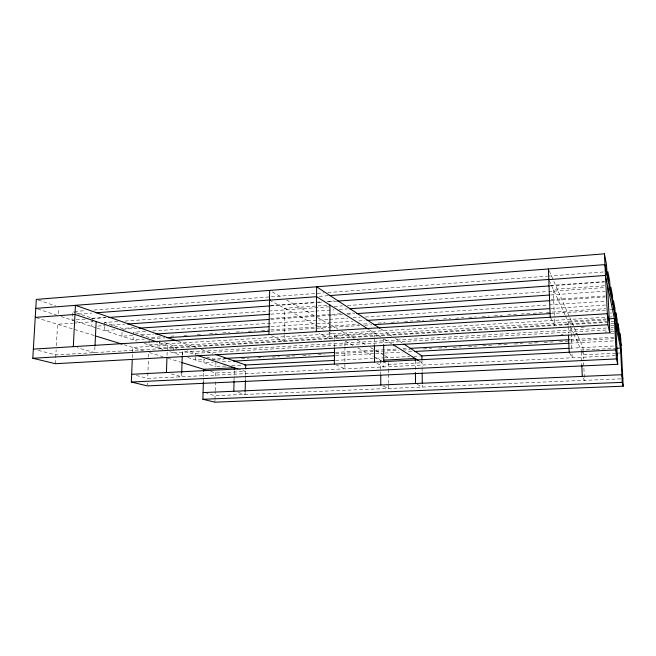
<?xml version="1.0" encoding="UTF-8"?>
<svg xmlns="http://www.w3.org/2000/svg" width="656" height="656" viewBox="0 0 656 656"><rect width="100%" height="100%" fill="white"/><g stroke="black" fill="none" stroke-linecap="round" stroke-linejoin="round"><path stroke-width="0.49" stroke-dasharray="3.28 2.46" d="M344.917 346.934L344.9 368.82L336.143 364.875M344.917 345.942L344.925 340.964M334.445 347.221L334.462 340.275M334.47 339.283L334.478 335.314L374.355 332.92L374.379 336.938M329.861 332.608L329.837 338.717L319.046 333.076M245.147 392.419L245.106 394.412L237.579 392.321M245.401 379.471L245.459 376.478M245.483 375.486L245.598 369.64M234.053 380.021L234.282 369.787M214.906 402.177L214.955 400.316M214.979 399.381L215.168 391.714M215.193 390.73L215.422 381.849M215.57 375.937L215.693 371.14M225.771 366.023L215.808 366.532L215.947 361.021M203.352 382.464L203.631 372.337M204 358.914L203.893 362.686L213.102 362.194M195.668 357.126L195.586 360.005L204.779 359.504M195.701 356.167L195.783 353.289L187.403 350.452M181.712 372.706L181.589 376.757L171.167 373.863M182.261 355.462L182.425 350.386M182.565 354.798L182.688 350.853M167.026 355.429L167.378 345.359L132.766 347.434L132.315 358.381M173.471 350.829L173.643 345.802L164.082 342.571M159.301 340.956L159.039 348.197L607.021 321.653M147.452 384.965L147.518 383.088M615.295 355.667L147.698 378.405L148.461 358.356M148.502 357.356L148.691 352.346M149.043 343.096L149.15 340.333M145.648 331.403L133.389 332.207L133.078 339.808L144.304 339.103M122.082 332.321L121.909 336.208L134.16 335.413M117.883 321.555L104.616 322.481L104.238 330.493L117.531 329.607M76.219 312.896L92.193 318.291L91.791 326.475L93.833 326.335M94.956 346.589L94.669 352.6L77.187 347.746M55.375 363.711L55.645 358.816M55.703 357.832L56.145 349.787M56.375 345.704L57.564 324.261L72.677 323.195M58.154 313.65L58.474 307.877M74.505 311.469L85.747 310.632M93.923 310.026L323.818 292.855M327.902 292.551L547.571 276.151M548.596 276.078L604.791 271.879M78.458 314.076L91.725 313.092M319.283 296.348L328.467 295.676M92.193 318.291L105.46 317.34M270.821 305.483L321.858 301.826M326.959 301.457L334.109 300.948M550.499 285.434L604.602 281.563M85.296 319.136L72.021 320.087L72.463 311.625L75.284 312.576M91.43 318.701L106.756 317.602M270.206 305.909L317.201 302.547M318.226 302.473L322.309 302.178M328.443 301.744L336.61 301.153M550.122 285.877L604.266 282.006M73.702 323.129L93.103 321.76M326.959 305.302L284.524 308.287L284.105 341.415L270.739 335.396M604.561 285.762L553.287 289.37L554.295 315.421M125.025 321.063L267.919 311.083M268.935 311.01L329.156 306.811M334.257 306.45L342.424 305.885M347.524 305.524L547.571 291.559M548.596 291.485L604.734 287.566M97.924 326.057L105.083 325.565M111.217 325.138L124.509 324.228M270.723 314.183L314.691 311.165M315.708 311.092L334.117 309.829M339.226 309.476L347.409 308.919M550.884 294.938L605.07 291.223M134.505 327.623L122.246 328.443L104.616 322.481M270.338 318.488L330.591 314.437M331.616 314.372L340.808 313.757M346.934 313.338L353.059 312.928M551.196 299.612L605.324 295.971M122.639 329.263L136.956 328.303M270.879 319.349L342.448 314.56M347.557 314.216L354.716 313.74M551.007 300.604L605.193 296.979M152.799 330.936L328.492 319.415M329.509 319.341L347.901 318.135M353.002 317.807L360.152 317.332M365.261 317.004L548.104 305.007M549.129 304.942L605.308 301.26M141.311 334.954L153.561 334.166M270.953 326.606L352.616 321.35M358.742 320.948L364.867 320.554M550.655 308.591L605.775 305.04M160.482 336.856L149.248 337.569L133.389 332.207M170.699 336.208L175.8 335.888M183.967 335.372L189.076 335.044M197.243 334.527L202.351 334.207M209.502 333.756L216.652 333.297M222.778 332.912L229.92 332.461M236.053 332.075L242.179 331.682M248.304 331.296L255.455 330.845M261.58 330.46L269.747 329.943M270.772 329.878L316.725 326.967M317.742 326.901L358.594 324.318M363.695 323.998L369.828 323.605M377.995 323.088L385.146 322.637M391.271 322.252L398.422 321.801M404.547 321.407L412.714 320.891M416.798 320.636L423.948 320.185M430.074 319.792L438.241 319.275M443.349 318.955L450.5 318.504M455.6 318.176L463.776 317.66M468.876 317.34L476.026 316.889M482.152 316.495L489.302 316.044M494.411 315.725L502.578 315.208M507.687 314.88L516.871 314.298M520.962 314.044L532.188 313.33M533.213 313.265L542.405 312.682M546.489 312.428L605.718 308.681M151.454 338.652L164.722 337.824M270.903 331.149L359.718 325.565M364.826 325.245L371.968 324.802M550.63 313.568L605.759 310.108M609.842 309.853L612.909 309.657M609.678 313.109L611.72 312.986M148.969 344.941L606.136 317.225M610.228 316.979L612.269 316.848M606.292 318.98L567.924 321.284L568.088 325.286M173.643 345.802L605.832 319.964M611.113 321.407L615.205 321.169M608.342 322.276L55.867 354.896L37.261 350.132M610.72 323.843L613.786 323.662M581.068 327.27L585.111 327.041M610.662 325.556L613.729 325.384M173.405 352.838L607.251 327.984M611.343 327.746L613.393 327.631M195.783 353.289L609.809 329.812M610.826 329.755L612.876 329.64M560.995 334.568L563.037 334.453M575.312 333.765L577.362 333.65M604.98 332.1L607.021 331.985M611.113 331.756L614.18 331.583M610.531 333.519L614.615 333.289M211.929 359.111L224.18 358.447M335.495 352.403L396.773 349.074M402.899 348.746L407.999 348.467M570.376 339.644L614.295 337.258M216.988 360.046L224.147 359.66M241.523 358.725L248.681 358.34M257.882 357.848L264.007 357.512M272.191 357.077L279.341 356.692M286.5 356.306L294.675 355.864M302.851 355.421L310.009 355.035M318.185 354.593L324.318 354.265M335.56 353.658L398.938 350.247M403.022 350.025L410.18 349.64M423.473 348.926L431.648 348.484M438.798 348.098L446.982 347.655M453.116 347.327L461.291 346.885M468.441 346.499L476.625 346.056M482.759 345.728L491.951 345.228M498.084 344.9L507.285 344.408M514.443 344.023L522.619 343.58M528.752 343.252L537.953 342.752M544.086 342.424L553.287 341.924M559.42 341.596L614.615 338.619M222.302 361.71L230.486 361.267M335.815 355.667L374.674 353.6M375.699 353.543L383.883 353.108M384.9 353.051L402.284 352.133M408.426 351.805L412.517 351.583M569.998 343.203L613.975 340.866M231.74 365.712L241.703 365.195M335.56 360.349L383.662 357.864M384.687 357.815L409.688 356.52M413.764 356.315L420.898 355.946M569.949 348.246L614.098 345.966M595.271 349.377L581.142 350.099L573.943 334.396M596.279 349.328L615.451 348.352M621.494 352.936L583.315 354.822L581.503 350.886M620.797 378.848L215.07 395.658L206.763 393.534M136.374 375.511L147.698 378.405M36.211 317.684L94.726 335.716M123.984 344.728L143.484 350.739M149.338 352.543L162.983 356.749M167.862 358.25L180.539 362.161M210.765 371.476L215.644 372.977L245.557 371.501L238.579 369.164M37.72 309.009L58.048 315.577M61.082 316.553L75.784 321.301M76.654 321.588L96.112 327.869M97.088 328.189L136.989 341.071M144.295 343.432L162.868 349.435M170.068 351.764L180.777 355.216M187.583 357.422L215.808 366.532M159.301 342.653L176.825 348.516M184.5 351.083L195.16 354.65M38.253 300.063L55.629 305.934M206.82 357.012L215.972 360.103M177.981 341.259L196.357 347.705M201.195 349.402L212.798 353.469M383.375 386.154L388.508 388.475L388.483 384.473M377.028 363.391L383.793 366.925L383.768 362.899M417.241 384.408L422.341 387.073L422.308 385.047M269.485 300.153L314.503 324.507M315.405 324.999L324.408 329.87M328.91 332.305L340.62 338.635M345.122 341.071L354.125 345.942M357.725 347.893L373.026 356.167M373.928 356.659L382.03 361.038M382.932 361.53L388.336 364.449L422.005 362.793L417.798 360.152M272.297 291.904L282.031 297.422M286.459 299.931L316.569 316.987M317.455 317.488L330.731 325.015M331.616 325.515L337.815 329.033M341.358 331.034L356.413 339.562M357.299 340.07L366.155 345.089M370.574 347.59L375.002 350.099M375.888 350.607L383.858 355.117M384.744 355.618L388.286 357.627M369.287 329.738L381.161 337.184M383.981 338.947L391.755 343.826M380.824 328.927L391.96 336.225M395.379 338.471L402.226 342.965M550.679 318.062L554.681 325.442L554.336 316.43M569.629 353.035L572.196 357.766L571.942 351.78M583.151 377.979L584.439 380.357L583.537 359.931M549.211 280.497L564.996 314.896M565.423 315.823L569.81 325.392M570.105 326.04L573.516 333.469M549.228 270.83L569.4 316.692M569.818 317.627L573.934 326.983M574.344 327.918L577.641 335.405M578.051 336.339L582.995 347.573L583.11 350.296M583.151 351.198L583.496 358.906M581.232 352.116L581.806 365.269M570.941 327.861L571.901 350.788M568.129 326.278L568.424 333.273M421.98 360.816L422.062 366.835M422.079 367.844L422.136 371.895M415.256 360.538L415.387 371.526M388.319 362.506L388.368 368.459M388.368 369.459L388.401 373.461M388.409 374.461L388.475 383.473M383.621 338.726L383.653 344.769M380.66 360.3L380.742 374.133M374.379 337.947L374.412 343.974"/><path stroke-width="0.98" d="M334.396 364.08L334.445 348.213M329.87 330.567L329.96 305.089M316.34 331.665L316.627 286.787L379.972 328.361M268.96 334.593L269.641 290.395M245.172 391.427L245.385 380.464M245.615 368.713L245.688 364.99L215.701 354.486M233.807 391.271L234.036 381.046M234.282 369.787L234.323 367.745L203.713 369.303L203.655 371.329M620.109 340.538L619.723 333.002L620.748 338.291L623.2 386.195L214.906 402.177L202.884 399.274L203.352 382.464M181.712 372.706L182.229 356.47M166.435 372.551L166.96 357.438M615.771 325.261L617.739 364.293L147.411 385.9L131.348 382.03L132.274 359.373M95.005 345.589L96.17 321.547M73.3 346.663L75.456 305.335L177.013 340.923M607.563 285.549L609.883 332.789L55.375 363.711L32.8 358.266L36.318 299.415L604.414 253.823L606.538 264.827L607.046 275.167M35.785 308.386L604.939 264.614L621.125 345.605M95.801 312.797L270.297 299.956M329.484 295.602L549.9 279.374M35.244 317.381L74.981 314.462L157.366 342.006M269.485 300.153L316.569 296.692L368.426 329.197M548.81 279.612L605.472 275.446L621.494 352.936M108.798 317.455L270.206 305.909M337.635 301.088L549.105 285.95M127.576 324.015L269.698 314.257M349.451 308.779L549.859 295.011M138.998 328.172L268.837 319.48M356.757 313.601L549.982 300.669M155.603 334.035L268.911 326.737M366.909 320.423L549.638 308.656M166.763 337.692L268.862 331.28M374.01 324.671L550.63 313.568M33.349 349.123L607.341 313.716L609.367 322.219M609.326 318.8L614.377 318.496L616.402 358.93L617.739 364.293M32.8 358.266L607.882 324.753L609.883 332.789M224.18 358.447L334.478 352.461M410.049 348.352L569.359 339.701M233.552 361.112L334.79 355.724M414.559 351.477L568.973 343.26M244.467 365.056L334.535 360.406M421.537 355.913L568.924 348.303M383.711 360.144L415.232 358.537L415.256 360.538M616.46 348.303L620.494 348.098L622.249 382.366L623.2 386.195M131.659 374.297L615.951 349.894L617.296 355.568M131.348 382.03L616.402 358.93M203.073 392.583L621.855 374.707L622.823 378.766M202.884 399.274L622.249 382.366M95.702 336.011L122.032 344.129M181.515 362.456L204.918 369.672M197.103 355.298L237.808 368.91M393.485 344.908L418.553 360.62M403.94 344.088L421.915 355.888L421.972 359.832M619.395 336.979L619.01 329.296L617.87 323.424L618.272 331.354M617.485 327.393L617.075 319.292L615.804 312.732L616.23 321.104M615.336 316.668L614.91 308.099L613.483 300.719L613.926 309.591M612.925 304.581L612.466 295.495L610.851 287.139L611.326 296.569M610.187 290.87L609.703 281.194L607.858 271.65L608.358 281.711M604.414 253.823L607.882 324.753M581.806 365.269L582.29 376.396M568.506 335.273L569.203 352.247M548.4 268.96L550.236 317.233M422.144 372.903L422.284 383.022M415.404 372.526L415.535 383.514M383.653 344.769L383.76 361.891M380.742 375.117L380.8 384.998M374.412 344.982L374.494 362.063"/></g></svg>
